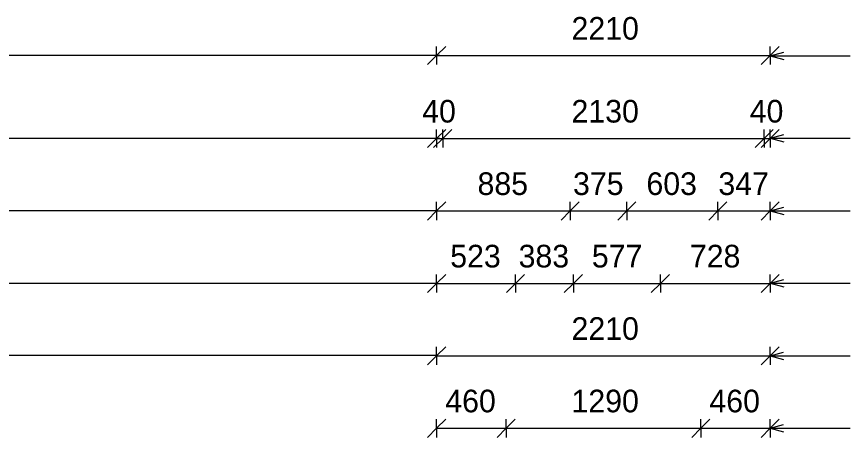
# Model space of a CAD drawing. Header units: millimetres. Extents: x -12535 to 7900, y -3006 to 13189.
# Drawn here: x -7751 to -2228, y 10402 to 13189 of the extents above; entities that cross this region are included whole.
import ezdxf

# ---------------------------------------------------------------- set-up
doc = ezdxf.new("R2010")
doc.units = ezdxf.units.MM
for name, color, linetype, lineweight in [('A-ANNO-DIMS', 211, 'Continuous', 9), ('A-ANNO-DIMS-60', 211, 'Continuous', 9), ('A-DETL-MBND', 5, 'Continuous', 18), ('A-DETL-THIN', 151, 'Continuous', 18), ('G-ANNO-TEXT', 231, 'Continuous', 9)]:
    doc.layers.add(name, color=color, linetype=linetype, lineweight=lineweight)
doc.styles.add('Nirmala UI Semilight', font='NirmalaS.ttf', dxfattribs={"height": 150})
doc.dimstyles.new('Arrow_Filled_-_2_5_NI_UI', dxfattribs={"dimscale": 304.8, "dimtxt": 157.104592, "dimasz": 0.393701, "dimexe": 0.19685, "dimexo": 0.0625, "dimgap": 0.19685, "dimtad": 1, "dimdec": 4, "dimzin": 0, "dimdsep": 46, "dimtxsty": 'Nirmala UI Semilight', "dimblk1": 'OBLIQUE', "dimblk2": 'OBLIQUE', "dimsah": 1, "dimcen": 0.09, "dimazin": 0, "dimtfac": 1, "dimtdec": 4, "dimtix": 1, "dimtmove": 0, "dimatfit": 3, "dimfxl": 0.19685, "dimfxlon": 1, "dimtvp": 1, "dimtolj": 1, "dimtzin": 0, "dimarcsym": 2})

# ---------------------------------------------------------------- blocks, each defined once
blk = doc.blocks.new('DIMBLOCK1-Elevation Front')
at = {"layer": 'A-ANNO-DIMS-60'}
for p, q in [((-4968.8, 10461.8), (-4908.8, 10521.8)), ((-4968.8, 10461.8), (-4968.8, 10521.8)), ((-4508.8, 10461.8), (-4448.8, 10521.8)), ((-4508.8, 10461.8), (-4508.8, 10521.8)), ((-4968.8, 10461.8), (-5028.8, 10401.8)), ((-4968.8, 10461.8), (-4508.8, 10461.8)), ((-4968.8, 10461.8), (-4968.8, 10401.8)), ((-4508.8, 10461.8), (-4568.8, 10401.8)), ((-4508.8, 10461.8), (-4508.8, 10401.8))]:
    blk.add_line(p, q, dxfattribs=at)
at = {"layer": 'A-ANNO-DIMS-60', "color": 0, "insert": (-4911.6, 10717.5), "char_height": 150, "width": 414.756, "attachment_point": 1, "line_spacing_factor": 1.142579, "style": 'Nirmala UI Semilight'}
blk.add_mtext('460', dxfattribs=at)
blk = doc.blocks.new('_Oblique')
at = {"color": 0, "linetype": 'ByBlock', "lineweight": -2}
blk.add_line((-0.5, -0.5), (0.5, 0.5), dxfattribs=at)
blk = doc.blocks.new('DIMBLOCK2-Elevation Front')
at = {"layer": 'A-ANNO-DIMS-60'}
for p, q in [((-4508.8, 10461.8), (-4448.8, 10521.8)), ((-4508.8, 10461.8), (-4508.8, 10521.8)), ((-3218.8, 10461.8), (-3158.8, 10521.8)), ((-3218.8, 10461.8), (-3218.8, 10521.8)), ((-4508.8, 10461.8), (-4568.8, 10401.8)), ((-4508.8, 10461.8), (-3218.8, 10461.8)), ((-4508.8, 10461.8), (-4508.8, 10401.8)), ((-3218.8, 10461.8), (-3278.8, 10401.8)), ((-3218.8, 10461.8), (-3218.8, 10401.8))]:
    blk.add_line(p, q, dxfattribs=at)
at = {"layer": 'A-ANNO-DIMS-60', "color": 0, "insert": (-4075.2, 10717.5), "char_height": 150, "width": 507.305, "attachment_point": 1, "line_spacing_factor": 1.142579, "style": 'Nirmala UI Semilight'}
blk.add_mtext('1290', dxfattribs=at)
blk = doc.blocks.new('DIMBLOCK3-Elevation Front')
at = {"layer": 'A-ANNO-DIMS-60'}
for p, q in [((-3218.8, 10461.8), (-3158.8, 10521.8)), ((-3218.8, 10461.8), (-3218.8, 10521.8)), ((-2758.8, 10461.8), (-2698.8, 10521.8)), ((-2758.8, 10461.8), (-2758.8, 10521.8)), ((-3218.8, 10461.8), (-3278.8, 10401.8)), ((-3218.8, 10461.8), (-2758.8, 10461.8)), ((-3218.8, 10461.8), (-3218.8, 10401.8)), ((-2758.8, 10461.8), (-2818.8, 10401.8)), ((-2758.8, 10461.8), (-2758.8, 10401.8))]:
    blk.add_line(p, q, dxfattribs=at)
at = {"layer": 'A-ANNO-DIMS-60', "color": 0, "insert": (-3161.6, 10717.5), "char_height": 150, "width": 414.756, "attachment_point": 1, "line_spacing_factor": 1.142579, "style": 'Nirmala UI Semilight'}
blk.add_mtext('460', dxfattribs=at)
blk = doc.blocks.new('DIMBLOCK9-Elevation Front')
at = {"layer": 'A-ANNO-DIMS-60'}
for p, q in [((-4968.8, 12931.1), (-4908.8, 12991.1)), ((-4968.8, 12931.1), (-4968.8, 12991.1)), ((-2758.8, 12931.1), (-2698.8, 12991.1)), ((-2758.8, 12931.1), (-2758.8, 12991.1)), ((-4968.8, 12931.1), (-5028.8, 12871.1)), ((-4968.8, 12931.1), (-2758.8, 12931.1)), ((-4968.8, 12931.1), (-4968.8, 12871.1)), ((-2758.8, 12931.1), (-2818.8, 12871.1)), ((-2758.8, 12931.1), (-2758.8, 12871.1))]:
    blk.add_line(p, q, dxfattribs=at)
at = {"layer": 'A-ANNO-DIMS-60', "color": 0, "insert": (-4075.2, 13186.8), "char_height": 150, "width": 507.305, "attachment_point": 1, "line_spacing_factor": 1.142579, "style": 'Nirmala UI Semilight'}
blk.add_mtext('2210', dxfattribs=at)
blk = doc.blocks.new('DIMBLOCK10-Elevation Front')
at = {"layer": 'A-ANNO-DIMS-60'}
for p, q in [((-4968.8, 12381.8), (-4908.8, 12441.8)), ((-4968.8, 12381.8), (-4968.8, 12441.8)), ((-4928.8, 12381.8), (-4868.8, 12441.8)), ((-4928.8, 12381.8), (-4928.8, 12441.8)), ((-4968.8, 12381.8), (-5028.8, 12321.8)), ((-4928.8, 12381.8), (-4988.8, 12321.8)), ((-4968.8, 12381.8), (-4928.8, 12381.8)), ((-4968.8, 12381.8), (-4968.8, 12321.8)), ((-4928.8, 12381.8), (-4928.8, 12321.8))]:
    blk.add_line(p, q, dxfattribs=at)
at = {"layer": 'A-ANNO-DIMS-60', "color": 0, "insert": (-5064.5, 12637.5), "char_height": 150, "width": 277.647, "attachment_point": 1, "line_spacing_factor": 1.142579, "style": 'Nirmala UI Semilight'}
blk.add_mtext('40', dxfattribs=at)
blk = doc.blocks.new('DIMBLOCK11-Elevation Front')
at = {"layer": 'A-ANNO-DIMS-60'}
for p, q in [((-4928.8, 12381.8), (-4868.8, 12441.8)), ((-4928.8, 12381.8), (-4928.8, 12441.8)), ((-2798.8, 12381.8), (-2738.8, 12441.8)), ((-2798.8, 12381.8), (-2798.8, 12441.8)), ((-4928.8, 12381.8), (-4988.8, 12321.8)), ((-4928.8, 12381.8), (-2798.8, 12381.8)), ((-4928.8, 12381.8), (-4928.8, 12321.8)), ((-2798.8, 12381.8), (-2858.8, 12321.8)), ((-2798.8, 12381.8), (-2798.8, 12321.8))]:
    blk.add_line(p, q, dxfattribs=at)
at = {"layer": 'A-ANNO-DIMS-60', "color": 0, "insert": (-4075.2, 12637.5), "char_height": 150, "width": 507.305, "attachment_point": 1, "line_spacing_factor": 1.142579, "style": 'Nirmala UI Semilight'}
blk.add_mtext('2130', dxfattribs=at)
blk = doc.blocks.new('DIMBLOCK12-Elevation Front')
at = {"layer": 'A-ANNO-DIMS-60'}
for p, q in [((-2798.8, 12381.8), (-2738.8, 12441.8)), ((-2798.8, 12381.8), (-2798.8, 12441.8)), ((-2758.8, 12381.8), (-2698.8, 12441.8)), ((-2758.8, 12381.8), (-2758.8, 12441.8)), ((-2798.8, 12381.8), (-2858.8, 12321.8)), ((-2758.8, 12381.8), (-2818.8, 12321.8)), ((-2798.8, 12381.8), (-2758.8, 12381.8)), ((-2798.8, 12381.8), (-2798.8, 12321.8)), ((-2758.8, 12381.8), (-2758.8, 12321.8))]:
    blk.add_line(p, q, dxfattribs=at)
at = {"layer": 'A-ANNO-DIMS-60', "color": 0, "insert": (-2894.5, 12637.5), "char_height": 150, "width": 277.647, "attachment_point": 1, "line_spacing_factor": 1.142579, "style": 'Nirmala UI Semilight'}
blk.add_mtext('40', dxfattribs=at)
blk = doc.blocks.new('DIMBLOCK90-Elevation Front')
at = {"layer": 'A-ANNO-DIMS-60'}
for p, q in [((-4968.8, 10941.8), (-4908.8, 11001.8)), ((-4968.8, 10941.8), (-4968.8, 11001.8)), ((-2758.8, 10941.8), (-2698.8, 11001.8)), ((-2758.8, 10941.8), (-2758.8, 11001.8)), ((-4968.8, 10941.8), (-5028.8, 10881.8)), ((-4968.8, 10941.8), (-2758.8, 10941.8)), ((-4968.8, 10941.8), (-4968.8, 10881.8)), ((-2758.8, 10941.8), (-2818.8, 10881.8)), ((-2758.8, 10941.8), (-2758.8, 10881.8))]:
    blk.add_line(p, q, dxfattribs=at)
at = {"layer": 'A-ANNO-DIMS-60', "color": 0, "insert": (-4075.2, 11197.5), "char_height": 150, "width": 507.305, "attachment_point": 1, "line_spacing_factor": 1.142579, "style": 'Nirmala UI Semilight'}
blk.add_mtext('2210', dxfattribs=at)
blk = doc.blocks.new('DIMBLOCK97-Elevation Front')
at = {"layer": 'A-ANNO-DIMS-60'}
for p, q in [((-4968.8, 11421.8), (-4908.8, 11481.8)), ((-4968.8, 11421.8), (-4968.8, 11481.8)), ((-4446, 11421.8), (-4386, 11481.8)), ((-4446, 11421.8), (-4446, 11481.8)), ((-4968.8, 11421.8), (-5028.8, 11361.8)), ((-4968.8, 11421.8), (-4446, 11421.8)), ((-4968.8, 11421.8), (-4968.8, 11361.8)), ((-4446, 11421.8), (-4506, 11361.8)), ((-4446, 11421.8), (-4446, 11361.8))]:
    blk.add_line(p, q, dxfattribs=at)
at = {"layer": 'A-ANNO-DIMS-60', "color": 0, "insert": (-4878.8, 11677.5), "char_height": 150, "width": 411.328, "attachment_point": 1, "line_spacing_factor": 1.142579, "style": 'Nirmala UI Semilight'}
blk.add_mtext('523', dxfattribs=at)
blk = doc.blocks.new('DIMBLOCK98-Elevation Front')
at = {"layer": 'A-ANNO-DIMS-60'}
for p, q in [((-4446, 11421.8), (-4386, 11481.8)), ((-4446, 11421.8), (-4446, 11481.8)), ((-4063.1, 11421.8), (-4003.1, 11481.8)), ((-4063.1, 11421.8), (-4063.1, 11481.8)), ((-4446, 11421.8), (-4506, 11361.8)), ((-4446, 11421.8), (-4063.1, 11421.8)), ((-4446, 11421.8), (-4446, 11361.8)), ((-4063.1, 11421.8), (-4123.1, 11361.8)), ((-4063.1, 11421.8), (-4063.1, 11361.8))]:
    blk.add_line(p, q, dxfattribs=at)
at = {"layer": 'A-ANNO-DIMS-60', "color": 0, "insert": (-4425.9, 11677.5), "char_height": 150, "width": 411.328, "attachment_point": 1, "line_spacing_factor": 1.142579, "style": 'Nirmala UI Semilight'}
blk.add_mtext('383', dxfattribs=at)
blk = doc.blocks.new('DIMBLOCK99-Elevation Front')
at = {"layer": 'A-ANNO-DIMS-60'}
for p, q in [((-4063.1, 11421.8), (-4003.1, 11481.8)), ((-4063.1, 11421.8), (-4063.1, 11481.8)), ((-3486.4, 11421.8), (-3426.4, 11481.8)), ((-3486.4, 11421.8), (-3486.4, 11481.8)), ((-4063.1, 11421.8), (-4123.1, 11361.8)), ((-4063.1, 11421.8), (-3486.4, 11421.8)), ((-4063.1, 11421.8), (-4063.1, 11361.8)), ((-3486.4, 11421.8), (-3546.4, 11361.8)), ((-3486.4, 11421.8), (-3486.4, 11361.8))]:
    blk.add_line(p, q, dxfattribs=at)
at = {"layer": 'A-ANNO-DIMS-60', "color": 0, "insert": (-3940.4, 11677.5), "char_height": 150, "width": 397.617, "attachment_point": 1, "line_spacing_factor": 1.142579, "style": 'Nirmala UI Semilight'}
blk.add_mtext('577', dxfattribs=at)
blk = doc.blocks.new('DIMBLOCK100-Elevation Front')
at = {"layer": 'A-ANNO-DIMS-60'}
for p, q in [((-3486.4, 11421.8), (-3426.4, 11481.8)), ((-3486.4, 11421.8), (-3486.4, 11481.8)), ((-2758.8, 11421.8), (-2698.8, 11481.8)), ((-2758.8, 11421.8), (-2758.8, 11481.8)), ((-3486.4, 11421.8), (-3546.4, 11361.8)), ((-3486.4, 11421.8), (-2758.8, 11421.8)), ((-3486.4, 11421.8), (-3486.4, 11361.8)), ((-2758.8, 11421.8), (-2818.8, 11361.8)), ((-2758.8, 11421.8), (-2758.8, 11361.8))]:
    blk.add_line(p, q, dxfattribs=at)
at = {"layer": 'A-ANNO-DIMS-60', "color": 0, "insert": (-3291.1, 11677.5), "char_height": 150, "width": 404.473, "attachment_point": 1, "line_spacing_factor": 1.142579, "style": 'Nirmala UI Semilight'}
blk.add_mtext('728', dxfattribs=at)
blk = doc.blocks.new('DIMBLOCK104-Elevation Front')
at = {"layer": 'A-ANNO-DIMS-60'}
for p, q in [((-4968.8, 11901.8), (-4908.8, 11961.8)), ((-4968.8, 11901.8), (-4968.8, 11961.8)), ((-4084.2, 11901.8), (-4024.2, 11961.8)), ((-4084.2, 11901.8), (-4084.2, 11961.8)), ((-4968.8, 11901.8), (-5028.8, 11841.8)), ((-4968.8, 11901.8), (-4084.2, 11901.8)), ((-4968.8, 11901.8), (-4968.8, 11841.8)), ((-4084.2, 11901.8), (-4144.2, 11841.8)), ((-4084.2, 11901.8), (-4084.2, 11841.8))]:
    blk.add_line(p, q, dxfattribs=at)
at = {"layer": 'A-ANNO-DIMS-60', "color": 0, "insert": (-4697.9, 12157.5), "char_height": 150, "width": 411.328, "attachment_point": 1, "line_spacing_factor": 1.142579, "style": 'Nirmala UI Semilight'}
blk.add_mtext('885', dxfattribs=at)
blk = doc.blocks.new('DIMBLOCK105-Elevation Front')
at = {"layer": 'A-ANNO-DIMS-60'}
for p, q in [((-4084.2, 11901.8), (-4024.2, 11961.8)), ((-4084.2, 11901.8), (-4084.2, 11961.8)), ((-3709.2, 11901.8), (-3649.2, 11961.8)), ((-3709.2, 11901.8), (-3709.2, 11961.8)), ((-4084.2, 11901.8), (-4144.2, 11841.8)), ((-4084.2, 11901.8), (-3709.2, 11901.8)), ((-4084.2, 11901.8), (-4084.2, 11841.8)), ((-3709.2, 11901.8), (-3769.2, 11841.8)), ((-3709.2, 11901.8), (-3709.2, 11841.8))]:
    blk.add_line(p, q, dxfattribs=at)
at = {"layer": 'A-ANNO-DIMS-60', "color": 0, "insert": (-4065.2, 12157.5), "char_height": 150, "width": 404.473, "attachment_point": 1, "line_spacing_factor": 1.142579, "style": 'Nirmala UI Semilight'}
blk.add_mtext('375', dxfattribs=at)
blk = doc.blocks.new('DIMBLOCK106-Elevation Front')
at = {"layer": 'A-ANNO-DIMS-60'}
for p, q in [((-3709.2, 11901.8), (-3649.2, 11961.8)), ((-3709.2, 11901.8), (-3709.2, 11961.8)), ((-3105.7, 11901.8), (-3045.7, 11961.8)), ((-3105.7, 11901.8), (-3105.7, 11961.8)), ((-3709.2, 11901.8), (-3769.2, 11841.8)), ((-3709.2, 11901.8), (-3105.7, 11901.8)), ((-3709.2, 11901.8), (-3709.2, 11841.8)), ((-3105.7, 11901.8), (-3165.7, 11841.8)), ((-3105.7, 11901.8), (-3105.7, 11841.8))]:
    blk.add_line(p, q, dxfattribs=at)
at = {"layer": 'A-ANNO-DIMS-60', "color": 0, "insert": (-3578.9, 12157.5), "char_height": 150, "width": 411.328, "attachment_point": 1, "line_spacing_factor": 1.142579, "style": 'Nirmala UI Semilight'}
blk.add_mtext('603', dxfattribs=at)
blk = doc.blocks.new('DIMBLOCK107-Elevation Front')
at = {"layer": 'A-ANNO-DIMS-60'}
for p, q in [((-3105.7, 11901.8), (-3045.7, 11961.8)), ((-3105.7, 11901.8), (-3105.7, 11961.8)), ((-2758.8, 11901.8), (-2698.8, 11961.8)), ((-2758.8, 11901.8), (-2758.8, 11961.8)), ((-3105.7, 11901.8), (-3165.7, 11841.8)), ((-3105.7, 11901.8), (-2758.8, 11901.8)), ((-3105.7, 11901.8), (-3105.7, 11841.8)), ((-2758.8, 11901.8), (-2818.8, 11841.8)), ((-2758.8, 11901.8), (-2758.8, 11841.8))]:
    blk.add_line(p, q, dxfattribs=at)
at = {"layer": 'A-ANNO-DIMS-60', "color": 0, "insert": (-3102.2, 12157.5), "char_height": 150, "width": 407.901, "attachment_point": 1, "line_spacing_factor": 1.142579, "style": 'Nirmala UI Semilight'}
blk.add_mtext('347', dxfattribs=at)

msp = doc.modelspace()

# ---------------------------------------------------------------- linework, layer by layer
at = {"layer": 'A-DETL-MBND'}
for p, q in [((-4968.80383, 11901.84646), (-11316.77252, 11901.84646)), ((-4968.80383, 11421.84646), (-10836.77252, 11421.84646))]:
    msp.add_line(p, q, dxfattribs=at)
at = {"layer": 'A-DETL-THIN'}
for p, q in [((-4947.96052, 12931.10459), (-12276.77252, 12931.10459)), ((-4947.96052, 12381.84646), (-12276.77252, 12381.84646)), ((-4968.80383, 10943.60459), (-10356.77252, 10943.60459))]:
    msp.add_line(p, q, dxfattribs=at)
at = {"layer": 'G-ANNO-TEXT', "color": 7}
for p, q in [((-2759.13231, 12929.95076), (-2669.13231, 12954.06618)), ((-2759.13231, 12929.95076), (-2669.13231, 12905.83533)), ((-2759.13231, 12929.95076), (-2227.97476, 12929.95076)), ((-2759.13231, 12383.19263), (-2669.13231, 12407.30806)), ((-2759.13231, 12383.19263), (-2669.13231, 12359.0772)), ((-2759.13231, 12383.19263), (-2227.97476, 12383.19263)), ((-2759.13231, 11903.19263), (-2669.13231, 11927.30806)), ((-2759.13231, 11903.19263), (-2669.13231, 11879.0772)), ((-2759.13231, 11903.19263), (-2227.97476, 11903.19263)), ((-2759.13231, 11423.19263), (-2669.13231, 11447.30806)), ((-2759.13231, 11423.19263), (-2669.13231, 11399.0772)), ((-2759.13231, 11423.19263), (-2227.97476, 11423.19263)), ((-2759.97562, 10942.45076), (-2669.97562, 10966.56618)), ((-2759.97562, 10942.45076), (-2669.97562, 10918.33533)), ((-2759.97562, 10942.45076), (-2228.81807, 10942.45076)), ((-2759.97562, 10463.19263), (-2669.97562, 10487.30806)), ((-2759.97562, 10463.19263), (-2669.97562, 10439.0772)), ((-2759.97562, 10463.19263), (-2228.81807, 10463.19263))]:
    msp.add_line(p, q, dxfattribs=at)

# ---------------------------------------------------------------- dimensions: what is measured, and where the dimension line sits
at = {"layer": 'A-ANNO-DIMS'}
for base, p1, p2, override, picture, middle in [((-2758.80383, 12931.10459), (-4968.80383, 12871.10459), (-2758.80383, 12871.10459), {"dimpost": '<>', "dimfxl": 2210}, 'DIMBLOCK9-Elevation Front', (-3863.80383, 13069.03346)), ((-4928.80383, 12381.84646), (-4968.80383, 12321.84646), (-4928.80383, 12321.84646), {"dimpost": '<>', "dimfxl": 40}, 'DIMBLOCK10-Elevation Front', (-4948.80383, 12519.35692)), ((-2798.80383, 12381.84646), (-4928.80383, 12321.84646), (-2798.80383, 12321.84646), {"dimpost": '<>', "dimfxl": 2130}, 'DIMBLOCK11-Elevation Front', (-3863.80383, 12519.82763)), ((-2758.80383, 12381.84646), (-2798.80383, 12321.84646), (-2758.80383, 12321.84646), {"dimpost": '<>', "dimfxl": 40}, 'DIMBLOCK12-Elevation Front', (-2778.80383, 12519.35692)), ((-4084.21831, 11901.84646), (-4968.80383, 11841.84646), (-4084.21831, 11841.84646), {"dimpost": '<>', "dimfxl": 884.585522}, 'DIMBLOCK104-Elevation Front', (-4526.51107, 12039.35692)), ((-3709.21831, 11901.84646), (-4084.21831, 11841.84646), (-3709.21831, 11841.84646), {"dimpost": '<>', "dimfxl": 375}, 'DIMBLOCK105-Elevation Front', (-3896.71831, 12039.40922)), ((-3105.73128, 11901.84646), (-3709.21831, 11841.84646), (-3105.73128, 11841.84646), {"dimpost": '<>', "dimfxl": 603.487032}, 'DIMBLOCK106-Elevation Front', (-3407.47479, 12039.40922)), ((-2758.80383, 11901.846462), (-3105.731277, 11841.846462), (-2758.80383, 11841.846462), {"dimpost": '<>', "dimfxl": 346.927446}, 'DIMBLOCK107-Elevation Front', (-2932.267553, 12039.409223)), ((-4446.02329, 11421.84646), (-4968.80383, 11361.84646), (-4446.02329, 11361.84646), {"dimpost": '<>', "dimfxl": 522.780544}, 'DIMBLOCK97-Elevation Front', (-4707.41356, 11559.40922)), ((-4063.09069, 11421.84646), (-4446.02329, 11361.84646), (-4063.09069, 11361.84646), {"dimpost": '<>', "dimfxl": 382.932596}, 'DIMBLOCK98-Elevation Front', (-4254.55699, 11559.40922)), ((-3486.37168, 11421.84646), (-4063.09069, 11361.84646), (-3486.37168, 11361.84646), {"dimpost": '<>', "dimfxl": 576.719009}, 'DIMBLOCK99-Elevation Front', (-3774.73119, 11558.10169)), ((-2758.80383, 11421.846462), (-3486.371681, 11361.846462), (-2758.80383, 11361.846462), {"dimpost": '<>', "dimfxl": 727.567851}, 'DIMBLOCK100-Elevation Front', (-3122.587756, 11559.304621)), ((-2758.80383, 10941.84646), (-4968.80383, 10881.84646), (-2758.80383, 10881.84646), {"dimpost": '<>', "dimfxl": 2210}, 'DIMBLOCK90-Elevation Front', (-3863.80383, 11079.77533)), ((-4508.80383, 10461.84646), (-4968.80383, 10401.84646), (-4508.80383, 10401.84646), {"dimpost": '<>', "dimfxl": 460}, 'DIMBLOCK1-Elevation Front', (-4738.80383, 10599.40922)), ((-3218.80383, 10461.84646), (-4508.80383, 10401.84646), (-3218.80383, 10401.84646), {"dimpost": '<>', "dimfxl": 1290}, 'DIMBLOCK2-Elevation Front', (-3863.80383, 10599.82763)), ((-2758.80383, 10461.84646), (-3218.80383, 10401.84646), (-2758.80383, 10401.84646), {"dimpost": '<>', "dimfxl": 460}, 'DIMBLOCK3-Elevation Front', (-2988.80383, 10599.40922))]:
    dim = msp.add_linear_dim(base=base, p1=p1, p2=p2, dimstyle='Arrow_Filled_-_2_5_NI_UI', override=override, dxfattribs=at)
    dim.commit()
    dim.dimension.update_dxf_attribs({"geometry": picture, "text_midpoint": middle})

doc.saveas('drawing.dxf')
